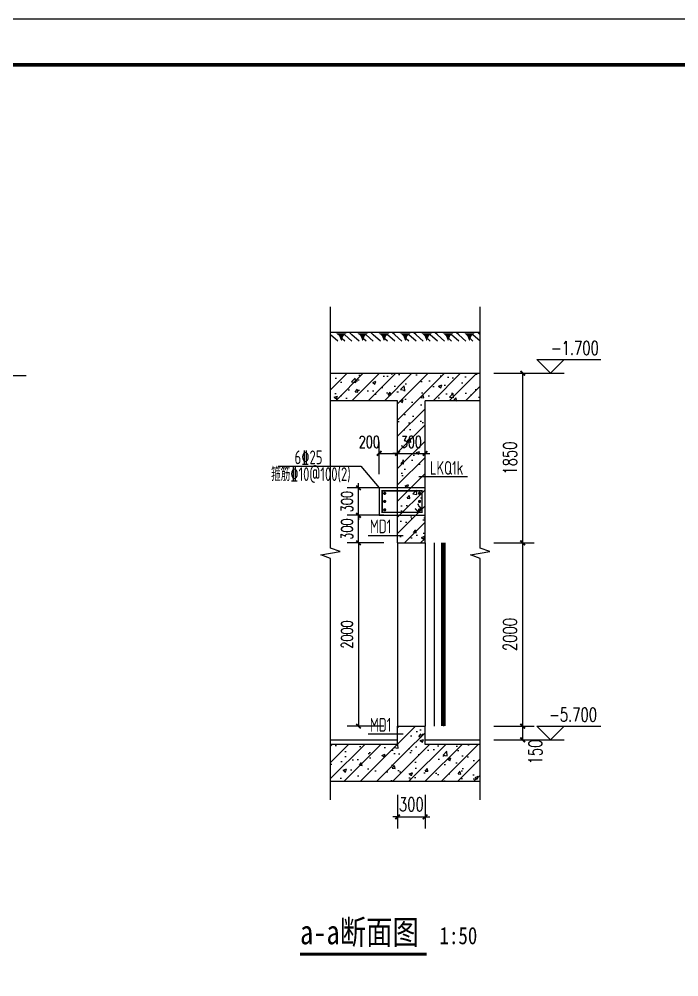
# Model space of a CAD drawing. Extents: x 37906 to 290206, y -18154 to 41246.
# Drawn here: x 186570 to 193763, y 30798 to 41246 of the extents above; entities that cross this region are included whole.
import ezdxf

# ---------------------------------------------------------------- set-up
doc = ezdxf.new("R2010")
doc.units = 0
doc.header["$LTSCALE"] = 1000
doc.header["$MEASUREMENT"] = 0
for name, color, linetype in [('A-面层', 151, 'Continuous'), ('DIM_SYMB', 3, 'Continuous'), ('ECA_TK', 7, 'Continuous'), ('PUB_DIM', 3, 'Continuous'), ('PUB_HATCH', 8, 'Continuous'), ('PUB_TEXT', 7, 'Continuous'), ('REIN', 1, 'Continuous'), ('RF-M', 7, 'Continuous'), ('RF-QT', 30, 'Continuous'), ('SURFACE', 6, 'Continuous'), ('TEXT', 7, 'Continuous'), ('tk', 7, 'Continuous'), ('TWT_DIM', 3, 'Continuous')]:
    doc.layers.add(name, color=color, linetype=linetype)
doc.styles.add('_TCH_DIM', font='SIMPLEX', dxfattribs={"bigfont": 'GBCBIG'})
doc.styles.add('_TCH_DIM_T3', font='SIMPLEX', dxfattribs={"width": 0.705882, "bigfont": 'GBCBIG'})
doc.styles.get("Standard").update_dxf_attribs({"font": 'tssdeng2.shx', "width": 0.7, "bigfont": 'hztxt.shx'})
doc.styles.add('TSSD_Rein', font='tssdeng2.shx', dxfattribs={"width": 0.7, "bigfont": 'tssdchn.shx'})
doc.styles.add('TYDG_01', font='', dxfattribs={"width": 0.8})
doc.styles.get('TYDG_01').set_extended_font_data('SimSun')
doc.dimstyles.new('_TCH_ARCH&&50', dxfattribs={"dimtxt": 127.5, "dimasz": 50, "dimexe": 125, "dimexo": 150, "dimgap": 61.25, "dimtad": 1, "dimdec": 0, "dimrnd": 5, "dimzin": 0, "dimdsep": 46, "dimtxsty": '_TCH_DIM_T3', "dimblk": 'ARCHTICK', "dimcen": 0.09, "dimclrt": 7, "dimazin": 2, "dimtfac": 1, "dimtdec": 0, "dimtix": 1, "dimtmove": 2, "dimatfit": 3, "dimfxl": 1, "dimtolj": 1, "dimtzin": 0, "dimarcsym": 0})
doc.dimstyles.new('_TWT_ARCH&&50', dxfattribs={"dimtxt": 148.75, "dimasz": 50, "dimexe": 125, "dimexo": 150, "dimgap": 63.125, "dimtad": 1, "dimdec": 0, "dimzin": 0, "dimdsep": 46, "dimtxsty": '_TCH_DIM_T3', "dimblk": 'ARCHTICK', "dimcen": 0.09, "dimclrt": 7, "dimazin": 2, "dimtfac": 1, "dimtdec": 0, "dimtix": 1, "dimtmove": 2, "dimatfit": 3, "dimfxl": 1, "dimtolj": 1, "dimtzin": 0, "dimarcsym": 0})
pattern_1 = [(45, (-1661801.9, -37604.78), (-88.388348, 88.388348), []), (50, (-1661801.9, -37604.78), (358.63009, -31.376067), [37.5, -412.5]), (355, (-1661801.9, -37604.8), (-69.37567, 376.09607), [30, -330]), (100.4514, (-1661772, -37607.4), (289.25469, 344.71977), [31.870095, -350.571056]), (46.1842, (-1661801.9, -37504.8), (533.62052, -82.75951), [56.25, -618.75]), (96.6356, (-1661757.43, -37511.7), (467.33135, 487.05894), [47.80514, -525.8565]), (351.1842, (-1661801.9, -37504.8), (467.33097, 487.0593), [45, -495]), (21, (-1661751.9, -37529.78), (298.453526, -201.309445), [37.5, -412.5]), (326, (-1661751.9, -37529.8), (121.657666, 362.57502), [30, -330]), (71.4514, (-1661727.03, -37546.56), (420.111314, 161.26525), [31.870095, -350.571056]), (37.5, (-1661801.9, -37604.78), (6.079928, 166.446927), [0, -326, 0, -335, 0, -331.25]), (7.5, (-1661801.9, -37604.78), (131.534769, 197.205856), [0, -191, 0, -318.5, 0, -126.25]), (327.5, (-1661913.4, -37604.78), (266.911218, -11.277436), [0, -125, 0, -390, 0, -517.5]), (317.5, (-1661963.4, -37604.78), (291.593085, 50.05249), [0, -162.5, 0, -259, 0, -367.5])]

# ---------------------------------------------------------------- blocks, each defined once
blk = doc.blocks.new('10B_A1E图框')
at = {"layer": 'ECA_TK'}
blk.add_lwpolyline([(0, 0), (841, 0), (841, 594), (0, 594)], close=True, dxfattribs=at)
at = {"layer": 'ECA_TK', "const_width": 0.8}
blk.add_lwpolyline([(831, 10), (831, 584), (18, 584), (18, 10)], close=True, dxfattribs=at)
blk = doc.blocks.new('_ArchTick')
at = {"color": 0, "linetype": 'ByBlock', "const_width": 0.4}
blk.add_lwpolyline([(-0.5, -0.5), (0.5, 0.5)], dxfattribs=at)
blk = doc.blocks.new('*D233')
at = {"layer": 'Defpoints', "color": 0}
for p in [(190696, 32933), (190996, 32933), (190996, 32543)]:
    blk.add_point(p, dxfattribs=at)
at = {"layer": 'TWT_DIM', "color": 0, "lineweight": -2}
for p, q in [((190696, 32783), (190696, 32418)), ((190996, 32783), (190996, 32418)), ((190696, 32543), (190646, 32543)), ((190696, 32543), (190996, 32543)), ((190996, 32543), (191046, 32543))]:
    blk.add_line(p, q, dxfattribs=at)
at = {"layer": 'TWT_DIM', "color": 0, "lineweight": -2, "xscale": 50, "yscale": 50, "zscale": 50}
for p, rotation in [((190696, 32543), 359.9994408848389), ((190996, 32543), 179.9994408848389)]:
    blk.add_blockref('_ArchTick', p, dxfattribs=dict(at, rotation=rotation))
at = {"layer": 'TWT_DIM', "color": 7, "insert": (190846, 32680), "char_height": 148.8, "attachment_point": 5, "rotation": 359.9994, "style": '_TCH_DIM_T3'}
blk.add_mtext('\\A1;300', dxfattribs=at)
blk = doc.blocks.new('*D234')
at = {"layer": 'Defpoints', "color": 0}
for p in [(191596, 33533), (192060, 33533), (191596, 33383)]:
    blk.add_point(p, dxfattribs=at)
at = {"layer": 'TWT_DIM', "color": 0, "lineweight": -2}
for p, q in [((191746, 33533), (192185, 33533)), ((192060, 33383), (192060, 33533)), ((191746, 33383), (192185, 33383))]:
    blk.add_line(p, q, dxfattribs=at)
at = {"layer": 'TWT_DIM', "color": 0, "lineweight": -2, "xscale": 50, "yscale": 50, "zscale": 50}
for p, rotation in [((192060, 33533), 89.99945654513287), ((192060, 33383), 269.9994565451329)]:
    blk.add_blockref('_ArchTick', p, dxfattribs=dict(at, rotation=rotation))
at = {"layer": 'TWT_DIM', "color": 7, "insert": (192198, 33252), "char_height": 148.8, "attachment_point": 5, "rotation": 89.9995, "style": '_TCH_DIM_T3'}
blk.add_mtext('\\A1;150', dxfattribs=at)
blk = doc.blocks.new('*D235')
at = {"layer": 'Defpoints', "color": 0}
for p in [(191596, 35533), (192060, 35533), (191596, 33533)]:
    blk.add_point(p, dxfattribs=at)
at = {"layer": 'TWT_DIM', "color": 0, "lineweight": -2}
for p, q in [((191746, 35533), (192185, 35533)), ((192060, 33533), (192060, 35533)), ((191746, 33533), (192185, 33533))]:
    blk.add_line(p, q, dxfattribs=at)
at = {"layer": 'TWT_DIM', "color": 0, "lineweight": -2, "xscale": 50, "yscale": 50, "zscale": 50}
for p, rotation in [((192060, 35533), 89.99945654511446), ((192060, 33533), 269.9994565451145)]:
    blk.add_blockref('_ArchTick', p, dxfattribs=dict(at, rotation=rotation))
at = {"layer": 'TWT_DIM', "color": 7, "insert": (191923, 34533), "char_height": 148.8, "attachment_point": 5, "rotation": 89.9995, "style": '_TCH_DIM_T3'}
blk.add_mtext('\\A1;2000', dxfattribs=at)
blk = doc.blocks.new('*D236')
at = {"layer": 'Defpoints', "color": 0}
for p in [(191596, 37383), (192060, 37383), (191596, 35533)]:
    blk.add_point(p, dxfattribs=at)
at = {"layer": 'TWT_DIM', "color": 0, "lineweight": -2}
for p, q in [((191746, 37383), (192185, 37383)), ((192060, 35533), (192060, 37383)), ((191746, 35533), (192185, 35533))]:
    blk.add_line(p, q, dxfattribs=at)
at = {"layer": 'TWT_DIM', "color": 0, "lineweight": -2, "xscale": 50, "yscale": 50, "zscale": 50}
for p, rotation in [((192060, 37383), 89.99945654511966), ((192060, 35533), 269.9994565451196)]:
    blk.add_blockref('_ArchTick', p, dxfattribs=dict(at, rotation=rotation))
at = {"layer": 'TWT_DIM', "color": 7, "insert": (191923, 36458), "char_height": 148.8, "attachment_point": 5, "rotation": 89.9995, "style": '_TCH_DIM_T3'}
blk.add_mtext('\\A1;1850', dxfattribs=at)
blk = doc.blocks.new('$LinePat$自然土壤')
at = {"color": 0}
for p, q in [((0, -90), (71, -19)), ((0, -300), (211, -89)), ((210, -300), (286, -224)), ((420, -300), (630, -90))]:
    blk.add_line(p, q, dxfattribs=at)
for points in [[(0, 0), (630, 0), (168, -45), (462, -45)], [(168, -45), (462, -45), (252, -132), (378, -132)], [(252, -132), (378, -132), (315, -300)]]:
    blk.add_solid(points, dxfattribs=at)
blk = doc.blocks.new('*D1056')
at = {"layer": 'Defpoints', "color": 0}
for p in [(190696, 36509), (190496, 36133), (190696, 36133)]:
    blk.add_point(p, dxfattribs=at)
at = {"layer": 'PUB_DIM', "color": 0, "lineweight": -2}
for p, q in [((190496, 36283), (190496, 36634)), ((190696, 36283), (190696, 36634)), ((190496, 36509), (190696, 36509))]:
    blk.add_line(p, q, dxfattribs=at)
at = {"layer": 'PUB_DIM', "color": 0, "lineweight": -2, "xscale": 50, "yscale": 50, "zscale": 50, "rotation": 180}
blk.add_blockref('_ArchTick', (190496, 36509), dxfattribs=at)
at = {"layer": 'PUB_DIM', "color": 0, "lineweight": -2, "xscale": 50, "yscale": 50, "zscale": 50}
blk.add_blockref('_ArchTick', (190696, 36509), dxfattribs=at)
at = {"layer": 'PUB_DIM', "color": 7, "insert": (190388, 36634), "char_height": 127.5, "attachment_point": 5, "style": '_TCH_DIM_T3'}
blk.add_mtext('\\A1;200', dxfattribs=at)
blk = doc.blocks.new('*D1057')
at = {"layer": 'Defpoints', "color": 0}
for p in [(190270, 35833), (190696, 35833), (190696, 35533)]:
    blk.add_point(p, dxfattribs=at)
at = {"layer": 'PUB_DIM', "color": 0, "lineweight": -2}
for p, q in [((190270, 35833), (190270, 35883)), ((190546, 35833), (190145, 35833)), ((190270, 35533), (190270, 35833)), ((190546, 35533), (190145, 35533)), ((190270, 35533), (190270, 35483))]:
    blk.add_line(p, q, dxfattribs=at)
at = {"layer": 'PUB_DIM', "color": 0, "lineweight": -2, "xscale": 50, "yscale": 50, "zscale": 50}
for p, rotation in [((190270, 35833), 270), ((190270, 35533), 90)]:
    blk.add_blockref('_ArchTick', p, dxfattribs=dict(at, rotation=rotation))
at = {"layer": 'PUB_DIM', "color": 7, "insert": (190145, 35683), "char_height": 127.5, "attachment_point": 5, "rotation": 90, "style": '_TCH_DIM_T3'}
blk.add_mtext('\\A1;300', dxfattribs=at)
blk = doc.blocks.new('*D1058')
at = {"layer": 'Defpoints', "color": 0}
for p in [(190270, 36133), (190696, 36133), (190696, 35833)]:
    blk.add_point(p, dxfattribs=at)
at = {"layer": 'PUB_DIM', "color": 0, "lineweight": -2}
for p, q in [((190270, 36133), (190270, 36183)), ((190546, 36133), (190145, 36133)), ((190270, 35833), (190270, 36133)), ((190546, 35833), (190145, 35833)), ((190270, 35833), (190270, 35783))]:
    blk.add_line(p, q, dxfattribs=at)
at = {"layer": 'PUB_DIM', "color": 0, "lineweight": -2, "xscale": 50, "yscale": 50, "zscale": 50}
for p, rotation in [((190270, 36133), 270), ((190270, 35833), 90)]:
    blk.add_blockref('_ArchTick', p, dxfattribs=dict(at, rotation=rotation))
at = {"layer": 'PUB_DIM', "color": 7, "insert": (190145, 35983), "char_height": 127.5, "attachment_point": 5, "rotation": 90, "style": '_TCH_DIM_T3'}
blk.add_mtext('\\A1;300', dxfattribs=at)
blk = doc.blocks.new('*D1059')
at = {"layer": 'Defpoints', "color": 0}
for p in [(190696, 35533), (190270, 33533), (190696, 33533)]:
    blk.add_point(p, dxfattribs=at)
at = {"layer": 'PUB_DIM', "color": 0, "lineweight": -2}
for p, q in [((190546, 35533), (190145, 35533)), ((190270, 35533), (190270, 33533)), ((190546, 33533), (190145, 33533))]:
    blk.add_line(p, q, dxfattribs=at)
at = {"layer": 'PUB_DIM', "color": 0, "lineweight": -2, "xscale": 50, "yscale": 50, "zscale": 50}
for p, rotation in [((190270, 35533), 90), ((190270, 33533), 270)]:
    blk.add_blockref('_ArchTick', p, dxfattribs=dict(at, rotation=rotation))
at = {"layer": 'PUB_DIM', "color": 7, "insert": (190145, 34533), "char_height": 127.5, "attachment_point": 5, "rotation": 90, "style": '_TCH_DIM_T3'}
blk.add_mtext('\\A1;2000', dxfattribs=at)
blk = doc.blocks.new('*D1060')
at = {"layer": 'Defpoints', "color": 0}
for p in [(190996, 36509), (190696, 36133), (190996, 36133)]:
    blk.add_point(p, dxfattribs=at)
at = {"layer": 'PUB_DIM', "color": 0, "lineweight": -2}
for p, q in [((190696, 36283), (190696, 36634)), ((190996, 36283), (190996, 36634)), ((190696, 36509), (190646, 36509)), ((190696, 36509), (190996, 36509)), ((190996, 36509), (191046, 36509))]:
    blk.add_line(p, q, dxfattribs=at)
at = {"layer": 'PUB_DIM', "color": 0, "lineweight": -2, "xscale": 50, "yscale": 50, "zscale": 50}
blk.add_blockref('_ArchTick', (190696, 36509), dxfattribs=at)
at = {"layer": 'PUB_DIM', "color": 0, "lineweight": -2, "xscale": 50, "yscale": 50, "zscale": 50, "rotation": 180}
blk.add_blockref('_ArchTick', (190996, 36509), dxfattribs=at)
at = {"layer": 'PUB_DIM', "color": 7, "insert": (190846, 36634), "char_height": 127.5, "attachment_point": 5, "style": '_TCH_DIM_T3'}
blk.add_mtext('\\A1;300', dxfattribs=at)

msp = doc.modelspace()

# ---------------------------------------------------------------- hatches: boundary and pattern name
at = {"layer": 'PUB_HATCH'}
h = msp.add_hatch(dxfattribs=at)
h.set_pattern_fill('钢筋混凝土', color=256, scale=50, style=0)
h.set_pattern_definition(pattern_1)
h.paths.add_polyline_path([(190845.6, 37183), (190845.6, 37383), (189966, 37383), (189966, 37083), (190695.6, 37083)])
h = msp.add_hatch(dxfattribs=at)
h.set_pattern_fill('钢筋混凝土', color=256, scale=50, style=0)
h.set_pattern_definition(pattern_1)
h.paths.add_polyline_path([(191595.6, 37383), (190845.6, 37383), (190845.6, 37183), (190995.6, 37083), (191595.6, 37083)])
h = msp.add_hatch(dxfattribs=at)
h.set_pattern_fill('钢筋混凝土', color=256, scale=50, style=0)
h.set_pattern_definition(pattern_1)
h.paths.add_polyline_path([(190995.6, 35533), (190995.6, 37083), (190845.6, 37183), (190695.6, 37083), (190695.6, 35533)])
h = msp.add_hatch(dxfattribs=at)
h.set_pattern_fill('钢筋混凝土', color=256, scale=50, style=0)
h.set_pattern_definition(pattern_1)
h.paths.add_polyline_path([(190845.5, 33199.7), (190995.5, 33333), (190995.5, 33533), (190695.5, 33533), (190695.5, 33333)])
h = msp.add_hatch(dxfattribs=at)
h.set_pattern_fill('钢筋混凝土', color=256, scale=50, style=0)
h.set_pattern_definition(pattern_1)
h.paths.add_polyline_path([(190845.5, 33199.7), (190695.5, 33333), (189965.9, 33333), (189965.9, 32933), (190845.5, 32933)])
h = msp.add_hatch(dxfattribs=at)
h.set_pattern_fill('钢筋混凝土', color=256, scale=50, style=0)
h.set_pattern_definition(pattern_1)
h.paths.add_polyline_path([(191595.5, 33333), (190995.5, 33333), (190845.5, 33199.7), (190845.5, 32933), (191595.5, 32933)])

# ---------------------------------------------------------------- linework, layer by layer
for p, q in [((185662.9, 37360.2), (186645.8, 37360.2)), ((191459.9, 36253.9), (190926.7, 36253.9)), ((190374.7, 35612.8), (190758, 35612.8)), ((190374.7, 33447.6), (190758, 33447.6))]:
    msp.add_line(p, q)
at = {"layer": 'A-面层'}
for points in [[(189965.9, 33383), (190695.5, 33383)], [(190995.5, 33383), (191595.5, 33383)]]:
    msp.add_lwpolyline(points, dxfattribs=at)
at = {"layer": 'DIM_SYMB'}
for points in [[(189965.9, 32728.8), (189965.9, 35362.3), (189860.9, 35400.5), (190070.9, 35437.5), (189965.9, 35474.8), (189966, 38108.2)], [(191595.5, 32728.8), (191595.6, 35362.2), (191490.6, 35400.5), (191700.6, 35437.5), (191595.6, 35474.7), (191595.6, 38108.2)]]:
    msp.add_lwpolyline(points, dxfattribs=at)
at = {"layer": 'DIM_SYMB', "lineweight": -3, "const_width": 35}
msp.add_lwpolyline([(189632.8, 31045.1), (191014.2, 31045.1)], dxfattribs=at)
at = {"layer": 'PUB_DIM'}
for p, q in [((192363.5, 37383), (192213.5, 37533)), ((192213.5, 37533), (192913.5, 37533)), ((192363.5, 37383), (192513.5, 37533)), ((192013.5, 37383), (192513.5, 37383)), ((192363.5, 33383), (192213.5, 33533)), ((192213.5, 33533), (192913.5, 33533)), ((192363.5, 33383), (192513.5, 33533)), ((192013.5, 33383), (192513.5, 33383))]:
    msp.add_line(p, q, dxfattribs=at)
at = {"layer": 'REIN', "const_width": 15}
msp.add_lwpolyline([(190963.1, 36100.5), (190963.1, 35865.5), (190528.1, 35865.5), (190528.1, 36100.5)], close=True, dxfattribs=at)
at = {"layer": 'REIN', "const_width": 17.5}
for points in [[(190564.3, 36072.7, -1), (190546.8, 36072.7, -1)], [(190926.8, 36072.7, 1), (190944.3, 36072.7, 1)], [(190564.3, 35984.7, -1), (190546.8, 35984.7, -1)], [(190926.8, 35984.7, 1), (190944.3, 35984.7, 1)], [(190564.3, 35892.7, -1), (190546.8, 35892.7, -1)], [(190926.8, 35892.7, 1), (190944.3, 35892.7, 1)]]:
    msp.add_lwpolyline(points, format="xyb", close=True, dxfattribs=at)
at = {"layer": 'REIN', "const_width": 15}
for points in [[(190920.6, 35943.3), (190963.1, 35900.8)], [(190927.7, 35865.5), (190885.3, 35907.9)]]:
    msp.add_lwpolyline(points, dxfattribs=at)
at = {"layer": 'RF-M'}
for p, q in [((190695.6, 35533), (190695.5, 33533)), ((190995.6, 35533), (190995.5, 33533)), ((191095.6, 35533), (191095.5, 33533)), ((191195.6, 35533), (191195.5, 33533))]:
    msp.add_line(p, q, dxfattribs=at)
at = {"layer": 'RF-M', "const_width": 50}
msp.add_lwpolyline([(191195.6, 35533), (191195.5, 33533)], dxfattribs=at)
at = {"layer": 'RF-QT'}
for p, q in [((189966, 37383), (191595.6, 37383)), ((189966, 37083), (189966, 37383)), ((191595.6, 37083), (191595.6, 37383)), ((190695.6, 37083), (189966, 37083)), ((190695.6, 35533), (190695.6, 37083)), ((191595.6, 37083), (190995.6, 37083)), ((190995.6, 35533), (190995.6, 37083)), ((190695.6, 35533), (190995.6, 35533)), ((190695.5, 33333), (190695.5, 33533)), ((190695.5, 33533), (190995.5, 33533)), ((190995.5, 33333), (190995.5, 33533)), ((190695.5, 33333), (189965.9, 33333)), ((189965.9, 32933), (189965.9, 33333)), ((191595.5, 33333), (190995.5, 33333)), ((191595.5, 32933), (191595.5, 33333)), ((189965.9, 32933), (191595.5, 32933))]:
    msp.add_line(p, q, dxfattribs=at)
at = {"layer": 'SURFACE'}
msp.add_line((189966, 37833), (191595.6, 37833), dxfattribs=at)
at = {"layer": 'TEXT'}
for p, q in [((189393.8, 36370.3), (190295.6, 36370.3)), ((190295.6, 36370.3), (190495.6, 36133))]:
    msp.add_line(p, q, dxfattribs=at)
msp.add_lwpolyline([(190495.6, 35833), (190995.6, 35833), (190995.6, 36133), (190495.6, 36133)], close=True, dxfattribs=at)

# ---------------------------------------------------------------- block references
at = {"layer": 'SURFACE', "color": 8, "xscale": -0.3695249676388013, "yscale": 0.3333333333333333, "zscale": 0.3333333333333333, "rotation": 359.9994411977071}
for p in [(190198.8, 37832.7), (190431.6, 37832.7), (190664.4, 37832.7), (190897.2, 37832.7), (191130, 37832.7), (191362.8, 37832.7), (191595.6, 37832.7)]:
    msp.add_blockref('$LinePat$自然土壤', p, dxfattribs=at)
at = {"layer": 'tk', "xscale": 50, "yscale": 50, "zscale": 50}
msp.add_blockref('10B_A1E图框', (164056.2, 11546.3), dxfattribs=at)

# ---------------------------------------------------------------- texts
at = {"width": 0.7}
msp.add_text('LKQ1k', height=150, rotation=359.99028, dxfattribs=at).set_placement((191048.8, 36275))
for p in [(190393.8, 35637.4), (190393.8, 33472.2)]:
    msp.add_text('MD1', height=150, dxfattribs=at).set_placement(p)
at = {"layer": 'PUB_TEXT'}
for s, height, style, width, p in [('-1.700', 148.75, '_TCH_DIM', 0.705882, (192368.5, 37585.5)), ('-5.700', 148.75, '_TCH_DIM', 0.705882, (192348.5, 33585.5)), ('a-a断面图', 264.35, 'TYDG_01', 0.8, (189632.8, 31153.5)), ('1:50', 188.82, 'TYDG_01', 0.8, (191154.2, 31153.5))]:
    msp.add_text(s, height=height, dxfattribs=dict(at, style=style, width=width)).set_placement(p)
at = {"layer": 'TEXT', "color": 4, "ltscale": 100, "style": 'TSSD_Rein', "width": 0.7}
for s, p in [('6%%13225', (189573.3, 36391.1)), ('箍筋%%13210@100(2)', (189316.4, 36207.7))]:
    msp.add_text(s, height=150, dxfattribs=at).set_placement(p)

# ---------------------------------------------------------------- dimensions: what is measured, and where the dimension line sits
at = {"layer": 'PUB_DIM'}
dim = msp.add_linear_dim(base=(190695.6, 36509.4), p1=(190495.6, 36133), p2=(190695.6, 36133), angle=0, dimstyle='_TCH_ARCH&&50', dxfattribs=at)
dim.commit()
dim.dimension.update_dxf_attribs({"geometry": '*D1056', "text_midpoint": (190388.4, 36634.4), "dimtype": 161})
for p1, p2, distance, picture, middle in [((190695.6, 36133), (190995.6, 36133), 376.4, '*D1060', (190845.6, 36634.4)), ((190695.6, 35833), (190695.6, 36133), 425.1, '*D1058', (190145.5, 35983)), ((190695.6, 35533), (190695.6, 35833), 425.1, '*D1057', (190145.5, 35683)), ((190695.6, 35533), (190695.6, 33533), -425.1, '*D1059', (190145.5, 34533))]:
    dim = msp.add_aligned_dim(p1=p1, p2=p2, distance=distance, dimstyle='_TCH_ARCH&&50', dxfattribs=at)
    dim.commit()
    dim.dimension.update_dxf_attribs({"geometry": picture, "text_midpoint": middle})
at = {"layer": 'TWT_DIM'}
for p1, p2, distance, picture, middle in [((191595.6, 35533), (191595.6, 37383), -464.6, '*D236', (191922.6, 36458)), ((191595.5, 33533), (191595.6, 35533), -464.6, '*D235', (191922.6, 34533)), ((190695.5, 32933), (190995.5, 32933), -390.3, '*D233', (190845.5, 32680.2))]:
    dim = msp.add_aligned_dim(p1=p1, p2=p2, distance=distance, dimstyle='_TWT_ARCH&&50', dxfattribs=at)
    dim.commit()
    dim.dimension.update_dxf_attribs({"geometry": picture, "text_midpoint": middle})
dim = msp.add_linear_dim(base=(192060.1, 33533), p1=(191595.5, 33383), p2=(191595.5, 33533), angle=89.99946, dimstyle='_TWT_ARCH&&50', dxfattribs=at)
dim.commit()
dim.dimension.update_dxf_attribs({"geometry": '*D234', "text_midpoint": (192197.6, 33252.2), "dimtype": 161})

doc.saveas('drawing.dxf')
